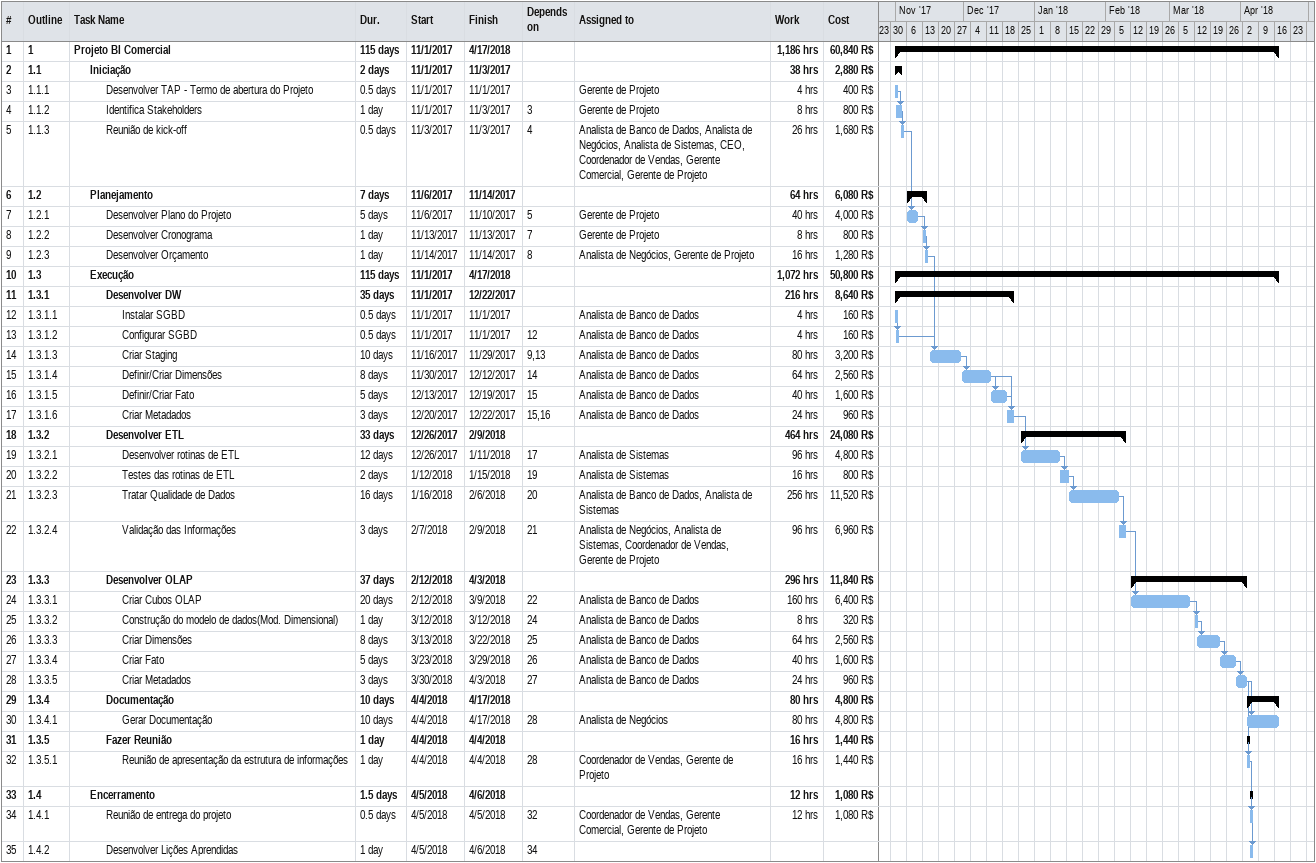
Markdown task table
| ID | WBS | Task | Duration | Start | Finish | Predecessors | Resources | Work (h) | Cost (R$) |
|---|---|---|---|---|---|---|---|---|---|
| 1 | 1 | **Projeto BI Comercial** | 115d | 2017-11-01 | 2018-04-17 |  |  | 1186 | 60840 |
| 2 | 1.1 | **Iniciação** | 2d | 2017-11-01 | 2017-11-03 |  |  | 38 | 2880 |
| 3 | 1.1.1 | Desenvolver TAP - Termo de abertura do Projeto | 0.5d | 2017-11-01 | 2017-11-01 |  | Gerente de Projeto | 4 | 400 |
| 4 | 1.1.2 | Identifica Stakeholders | 1d | 2017-11-01 | 2017-11-03 | 3 | Gerente de Projeto | 8 | 800 |
| 5 | 1.1.3 | Reunião de kick-off | 0.5d | 2017-11-03 | 2017-11-03 | 4 | Analista de Banco de Dados, Analista de Negócios, Analista de Sistemas, CEO, Coordenador de Vendas, Gerente Comercial, Gerente de Projeto | 26 | 1680 |
| 6 | 1.2 | **Planejamento** | 7d | 2017-11-06 | 2017-11-14 |  |  | 64 | 6080 |
| 7 | 1.2.1 | Desenvolver Plano do Projeto | 5d | 2017-11-06 | 2017-11-10 | 5 | Gerente de Projeto | 40 | 4000 |
| 8 | 1.2.2 | Desenvolver Cronograma | 1d | 2017-11-13 | 2017-11-13 | 7 | Gerente de Projeto | 8 | 800 |
| 9 | 1.2.3 | Desenvolver Orçamento | 1d | 2017-11-14 | 2017-11-14 | 8 | Analista de Negócios, Gerente de Projeto | 16 | 1280 |
| 10 | 1.3 | **Execução** | 115d | 2017-11-01 | 2018-04-17 |  |  | 1072 | 50800 |
| 11 | 1.3.1 | **Desenvolver DW** | 35d | 2017-11-01 | 2017-12-22 |  |  | 216 | 8640 |
| 12 | 1.3.1.1 | Instalar SGBD | 0.5d | 2017-11-01 | 2017-11-01 |  | Analista de Banco de Dados | 4 | 160 |
| 13 | 1.3.1.2 | Configurar SGBD | 0.5d | 2017-11-01 | 2017-11-01 | 12 | Analista de Banco de Dados | 4 | 160 |
| 14 | 1.3.1.3 | Criar Staging | 10d | 2017-11-16 | 2017-11-29 | 9, 13 | Analista de Banco de Dados | 80 | 3200 |
| 15 | 1.3.1.4 | Definir/Criar Dimensões | 8d | 2017-11-30 | 2017-12-12 | 14 | Analista de Banco de Dados | 64 | 2560 |
| 16 | 1.3.1.5 | Definir/Criar Fato | 5d | 2017-12-13 | 2017-12-19 | 15 | Analista de Banco de Dados | 40 | 1600 |
| 17 | 1.3.1.6 | Criar Metadados | 3d | 2017-12-20 | 2017-12-22 | 15, 16 | Analista de Banco de Dados | 24 | 960 |
| 18 | 1.3.2 | **Desenvolver ETL** | 33d | 2017-12-26 | 2018-02-09 |  |  | 464 | 24080 |
| 19 | 1.3.2.1 | Desenvolver rotinas de ETL | 12d | 2017-12-26 | 2018-01-11 | 17 | Analista de Sistemas | 96 | 4800 |
| 20 | 1.3.2.2 | Testes das rotinas de ETL | 2d | 2018-01-12 | 2018-01-15 | 19 | Analista de Sistemas | 16 | 800 |
| 21 | 1.3.2.3 | Tratar Qualidade de Dados | 16d | 2018-01-16 | 2018-02-06 | 20 | Analista de Banco de Dados, Analista de Sistemas | 256 | 11520 |
| 22 | 1.3.2.4 | Validação das Informações | 3d | 2018-02-07 | 2018-02-09 | 21 | Analista de Negócios, Analista de Sistemas, Coordenador de Vendas, Gerente de Projeto | 96 | 6960 |
| 23 | 1.3.3 | **Desenvolver OLAP** | 37d | 2018-02-12 | 2018-04-03 |  |  | 296 | 11840 |
| 24 | 1.3.3.1 | Criar Cubos OLAP | 20d | 2018-02-12 | 2018-03-09 | 22 | Analista de Banco de Dados | 160 | 6400 |
| 25 | 1.3.3.2 | Construção do modelo de dados(Mod. Dimensional) | 1d | 2018-03-12 | 2018-03-12 | 24 | Analista de Banco de Dados | 8 | 320 |
| 26 | 1.3.3.3 | Criar Dimensões | 8d | 2018-03-13 | 2018-03-22 | 25 | Analista de Banco de Dados | 64 | 2560 |
| 27 | 1.3.3.4 | Criar Fato | 5d | 2018-03-23 | 2018-03-29 | 26 | Analista de Banco de Dados | 40 | 1600 |
| 28 | 1.3.3.5 | Criar Metadados | 3d | 2018-03-30 | 2018-04-03 | 27 | Analista de Banco de Dados | 24 | 960 |
| 29 | 1.3.4 | **Documentação** | 10d | 2018-04-04 | 2018-04-17 |  |  | 80 | 4800 |
| 30 | 1.3.4.1 | Gerar Documentação | 10d | 2018-04-04 | 2018-04-17 | 28 | Analista de Negócios | 80 | 4800 |
| 31 | 1.3.5 | **Fazer Reunião** | 1d | 2018-04-04 | 2018-04-04 |  |  | 16 | 1440 |
| 32 | 1.3.5.1 | Reunião de apresentação da estrutura de informações | 1d | 2018-04-04 | 2018-04-04 | 28 | Coordenador de Vendas, Gerente de Projeto | 16 | 1440 |
| 33 | 1.4 | **Encerramento** | 1.5d | 2018-04-05 | 2018-04-06 |  |  | 12 | 1080 |
| 34 | 1.4.1 | Reunião de entrega do projeto | 0.5d | 2018-04-05 | 2018-04-05 | 32 | Coordenador de Vendas, Gerente Comercial, Gerente de Projeto | 12 | 1080 |
| 35 | 1.4.2 | Desenvolver Lições Aprendidas | 1d | 2018-04-05 | 2018-04-06 | 34 |  |  |  |
